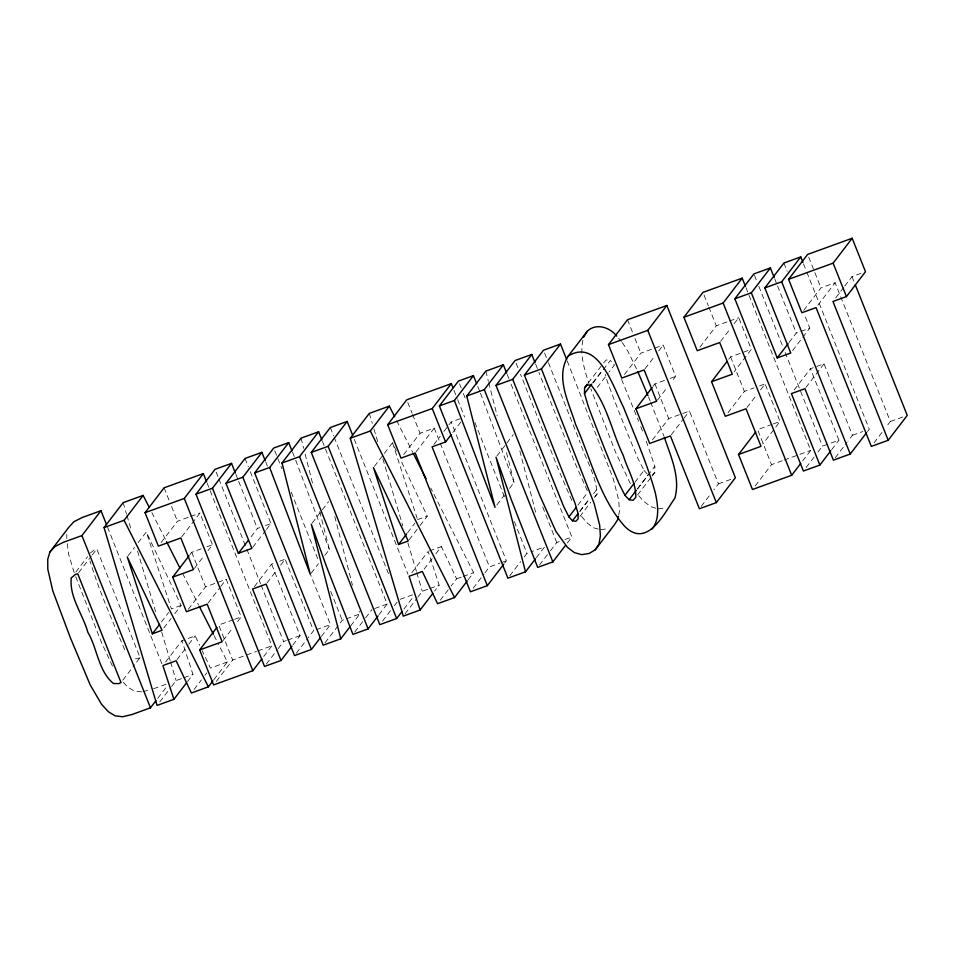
<?xml version="1.0" encoding="UTF-8"?>
<svg xmlns="http://www.w3.org/2000/svg" width="955" height="955" viewBox="0 0 955 955"><rect width="100%" height="100%" fill="white"/><g stroke="black" fill="none" stroke-linecap="round" stroke-linejoin="round"><path stroke-width="0.72" stroke-dasharray="4.78 3.58" d="M594.416 497.507L597.138 493.95C596.051 475.029 585.009 458.006 579.255 440.171M618.721 515.175L619.437 511.128L618.733 500.325L613.325 478.992L567.115 360.656M582.932 340.183C579.613 354.759 584.52 369.657 588.937 383.48M75.827 572.033L87.621 556.634M78.668 572.642L91.37 556.049M92.277 554.867L96.813 548.946L140.075 657.661L135.538 663.582M128.161 555.715L134.512 547.418M138.141 542.679L146.306 532.019L181.092 605.41L174.741 613.707M161.097 542.571L177.427 521.251L189.317 516.93M181.748 536.794L199.893 513.098L212.488 544.756L207.951 550.677M189.938 554.64L191.752 552.265L201.433 548.767M194.343 568.44L204.322 555.416M161.419 621.956L168.677 612.477M122.837 680.175L134.631 664.776M163.854 627.924L171.112 618.446M188.266 609.338L205.504 586.836L226.24 579.315L241.197 616.894L236.661 622.815M251.07 536.746L257.42 528.461L260.13 527.47M208.095 602.999L219.889 587.6M220.796 586.418L226.24 579.315M252.8 547.239L265.502 530.658M266.409 529.476L270.945 523.555L248.897 468.153M165.621 662.006L181.951 640.686L195.19 635.875L199.643 645.282M177.045 659.571L187.932 645.353M188.839 644.171L195.19 635.875M157.73 698.344L166.803 686.502M159.795 701.877L170.682 687.66M171.59 686.478L176.126 680.557L182.608 678.205M254.376 586.645L271.614 564.13L274.324 563.152M187.526 681.548L192.97 674.445L181.951 640.686M312.201 523.018L328.532 501.685M267.006 582.92L276.986 569.896M280.615 565.157L285.151 559.224L313.586 630.706L308.143 637.809M223.052 640.59L233.032 627.554M194.104 689.438L201.362 679.96M204.991 675.221L206.805 672.845M374.36 466.422L383.433 454.58M384.34 453.398L392.505 442.738L393.77 445.4M213.813 679.721L227.421 661.946L218.062 643.443M216.331 681.369L232.662 660.048L256.477 651.417M311.211 573.155L318.469 563.677M324.819 555.392L329.356 549.471L319.436 510.424M403.726 454.568L420.057 433.248L434.239 428.103L439.706 441.855M416.094 451.799L434.239 428.103M263.723 656.491L271.889 645.831L209.372 488.733M433.904 444.493L440.255 436.196M443.884 431.457L451.142 421.979L461.922 418.075M266.35 664.083L277.237 649.878M278.144 648.684L283.587 641.581L286.333 640.59M452.825 432.496L462.805 419.46M292.803 645.079L300.061 635.612L271.614 564.13M296.348 653.208L307.235 638.99M321.369 636.436L330.442 624.594L310.697 574.982M407.606 532.675L414.864 523.197M324.998 642.822L342.236 620.308L344.934 619.329M409.134 539.826L419.114 526.79M420.021 525.608L427.279 516.13L400.718 460.083M350.76 625.776L359.832 613.934L359.092 611.069M354.759 632.019L364.738 618.995M365.646 617.813L371.996 609.517M496.934 456.013L506.007 444.171M506.914 442.989L513.265 434.692M379.004 614.674L387.169 604.014L324.652 446.928M411.808 572.725L428.138 551.405L439.157 585.164L434.62 591.085M382.537 621.096L390.702 610.436M394.331 605.697L397.053 602.139M424.151 569.108L432.317 558.436M435.946 553.709L441.389 546.594L456.621 578.826L451.178 585.94M403.917 609.063L412.99 597.221M405.075 613.779L416.869 598.379M417.777 597.197L422.313 591.264L428.795 588.925M588.232 382.979L601.841 365.216M496.851 504.98L504.109 495.502M509.552 488.399L514.088 482.466L505.637 449.22M592.649 382.907L602.629 369.872M593.091 382.979L610.329 360.477L614.495 364.917L609.051 372.02M597.257 387.42L608.144 373.202M440.291 600.146L450.271 587.122M624.498 374.503L640.829 353.183L663.2 345.065L675.663 376.389L671.126 382.31M468.165 579.769L473.608 572.666L430.8 488.077M473.143 588.232L484.03 574.015M484.937 572.833L489.473 566.912L499.871 563.14M645.055 368.761L655.035 355.738M658.663 350.998L663.2 345.065M504.562 563.152L506.377 560.788L451.142 421.979M653.125 386.274L654.939 383.91L664.608 380.4M509.731 575.817L520.618 561.612M524.247 556.872L526.969 553.315L529.679 552.336M536.4 557.589L544.565 546.929L531.028 551.847M657.518 400.085L667.497 387.05M577.978 505.064L587.05 493.222M699.955 347.143L716.286 325.822L728.176 321.513M579.745 511.319L589.724 498.283M579.96 511.45L589.939 498.415M593.568 493.675L597.197 488.936M539.491 565.026L549.471 552.002M550.378 550.808L556.729 542.524L559.487 541.521M579.9 516.452L590.787 502.235M720.607 341.365L730.587 328.341M734.216 323.602L738.752 317.669L751.346 349.327L734.109 371.829M567.365 542.941L571.902 537.02L509.385 379.935M652.396 439.909L668.727 418.577L689.462 411.056L718.447 483.875L713.91 489.796M728.796 359.211L730.611 356.848L751.346 349.327M634.932 482.275L644.004 470.421L637.988 458.555A1791.401 1730.723 37.4 0 1 607.273 381.343L605.195 374.312M671.317 434.752L683.112 419.352M684.019 418.171L689.462 411.056M637.283 489.079L648.17 474.862M637.606 488.817L654.843 466.303L645.449 438.775M637.606 494.905L651.215 477.142M652.122 475.948L654.843 472.403L654.843 466.303M803.692 310.375L820.93 287.873L835.112 282.728L890.358 421.525L885.822 427.446M728.032 412.727L744.363 391.407L754.044 387.897M789.021 342.511L796.279 333.032L809.804 328.126L804.289 314.279M817.874 305.23L835.112 282.728M746.953 407.582L756.933 394.546M760.562 389.807L765.098 383.886L780.056 421.465L762.818 443.98M792.566 350.628L809.804 328.126M835.685 297.924L843.85 287.252M844.757 286.07L852.015 276.592L864.144 272.199M701.209 506.377L710.281 494.535M794.142 390.034L810.473 368.714L823.998 363.807L852.445 435.277L847.909 441.198M805.853 387.503L823.998 363.807M755.19 485.952L771.521 464.631L782.73 460.561M802.57 461.062L810.735 450.402L748.231 293.316M806.115 467.484L814.281 456.824M817.91 452.085L822.446 446.152L838.92 440.183L810.473 368.714M831.662 449.662L838.92 440.183M835.207 457.779L847.001 442.38M867.474 431.541L869.289 429.165L806.784 272.079M874.028 442.845L882.193 432.185M652.193 475.387L654.843 472.403M594.941 496.409L597.138 493.95M603.656 362.84L606.353 359.928L610.329 360.477M90.343 553.088L94.473 549.543L96.813 548.946M140.075 657.661L137.735 658.771L132.506 658.616M190.642 516.452L199.893 513.098M729.501 321.023L738.752 317.669M670.135 378.395L675.663 376.389M206.96 546.761L212.488 544.756M265.538 525.513L270.945 523.555M759.571 385.892L765.098 383.886M279.731 561.194L285.151 559.224M181.092 605.41L171.399 608.932L146.306 532.019M417.586 519.639L427.279 516.13M233.271 619.771L218.731 625.036L232.662 660.048M234.584 619.294L241.197 616.894M772.117 424.342L757.59 429.619L771.521 464.631M773.443 423.865L780.056 421.465M429.464 550.916L441.389 546.594M153.6 688.722L166.874 683.911M183.897 677.728L192.97 674.445M227.421 661.946L210.434 668.106L202.174 650.653M257.874 650.904L271.889 645.831M287.706 640.089L300.061 635.612M316.177 629.763L330.442 624.594M346.295 618.84L359.832 613.934M374.754 608.514L387.169 604.014M400.157 599.298L413.121 594.607M430.084 588.447L439.157 585.164M456.621 578.826L461.85 576.927M463.151 576.462L473.608 572.666M501.172 562.674L506.377 560.788M565.002 539.515L571.902 537.02M718.447 483.875L731.47 479.147M784.127 460.047L810.735 450.402M852.445 435.277L862.807 431.517M890.358 421.525L903.346 416.81M142.975 691.551L150.938 689.689M600.659 529.774L608.275 528.569M658.079 508.908L665.146 507.941M141.65 691.862L134.154 690.978L127.481 686.884L122.586 681.56M598.248 529.094L593.437 527.745L586.358 522.325L580.103 514.494M655.691 508.167L650.916 506.699L643.622 501.315L637.092 493.795M644.004 470.421L647.335 473.978M618.613 338.273L621.43 341.52M622.374 342.594L628.056 351.547L637.248 370.373M112.475 666.089L101.385 642.261L74.609 573.848M571.83 500.504L558.806 470.481L520.523 374.276M630.372 483.708L615.951 453.1L590.835 388.828M587.313 490.763L574.719 462.399L538.918 372.462M396.695 420.666L412.751 452.384M151.845 512.584L165.884 540.351M182.608 573.394L198.664 605.112M214.039 635.517L217.394 642.118M124.687 649.675C112.26 620.523 99.213 591.312 90.009 560.955M394.391 446.737L396.289 450.736M621.621 379.469L638.62 421.239M648.445 396.85L650.092 400.873M650.641 402.222L663.844 435.91M852.015 276.592L854.749 283.468M808.694 257.098L820.93 287.873M803.489 263.807L806.235 270.695M783.9 263.031L787.207 271.339M774.78 279.015L776.988 284.554M777.537 285.939L796.279 333.032M754.45 275.291L756.635 280.806M758.831 286.309L782.957 346.94M785.153 352.455L822.446 446.152M746.034 287.801L747.681 291.932M730.611 356.848L744.363 391.407M704.038 295.059L708.3 305.755M708.825 307.092L716.286 325.822M654.939 383.91L668.727 418.577M627.53 319.746L632.843 333.116M634.98 338.464L640.829 353.183M640.769 426.646L643.407 433.391M544.565 352.992L547.872 361.3M548.421 362.685L578.706 438.787M535.624 364.153L538.369 371.077M516.154 363.282L518.338 368.773M507.189 374.42L508.836 378.55M556.729 542.524L541.533 503.989M477.751 386.453L479.911 391.86M480.449 393.209L514.088 482.466M459.522 383.826L461.17 387.957M463.354 393.472L465.551 398.987M474.874 422.408L505.028 498.2M514.351 521.621L526.969 553.315M453.971 390.332L457.159 398.366M457.696 399.703L464.619 417.096M440.255 443.227L489.473 566.912M407.809 402.485L412.071 413.181M412.608 414.518L420.057 433.248M354.293 439.336L408.036 574.373M330.323 427.53L333.605 435.79M334.155 437.175L388.995 574.97M322.456 441.413L324.103 445.555M292.481 452.085L295.179 458.854M295.716 460.214L329.356 549.471M274.777 450.82L281.916 468.738M291.239 492.159L318.648 561.062M330.717 591.372L342.236 620.308M265.729 461.993L267.376 466.124M245.041 458.46L248.348 466.768M235.921 474.444L238.129 479.983M238.678 481.368L257.42 528.461M216.14 472.092L218.325 477.607M218.874 478.98L246.294 547.884M246.844 549.256L260.56 583.708M261.109 585.081L283.587 641.581M207.175 483.218L208.823 487.36M191.752 552.265L205.504 586.836M164.117 487.802L169.441 501.184M171.566 506.532L177.427 521.251M107.557 527.232L162.398 665.038M74.156 572.534L68.557 554.127L66.826 540.076M392.505 442.738L417.132 518.243M369.31 413.384L372.271 423.351M373.966 429.046L377.786 441.855M382.871 458.925L402.807 525.811M407.892 542.882L416.38 571.353M416.798 572.773L422.313 591.264M123.123 502.676L126.514 514.053M126.931 515.485L131.599 531.135M137.532 551.059L156.62 615.092M161.705 632.174L170.193 660.633M170.611 662.054L176.126 680.557M519.866 450.951L536.459 515.413M334.763 516.512L352.455 585.284M485.797 371.137L488.375 381.26M488.745 382.704L497.197 415.962M301.064 438.142L303.642 448.253M305.111 454.043L313.192 485.844M66.802 534.406L66.826 538.656"/><path stroke-width="1.43" d="M584.603 387.718L587.301 384.805L591.276 385.354C607.368 405.481 612.167 432.627 623.328 455.571C627.435 469.347 636.102 482.55 635.791 497.28L633.141 500.265L629.118 499.74L624.952 495.299L618.936 483.433A1791.401 1730.723 37.4 0 1 588.22 406.221L584.484 393.567L584.603 387.718L587.325 384.161M618.482 516.512L617.992 519.21L614.304 524.916L595.252 549.793L589.223 553.434L581.607 554.652L574.385 552.611L567.306 547.191L555.87 531.314L539.754 495.358L496.003 385.402L515.055 360.524L531.768 354.472L535.063 362.769M106.459 524.486L100.979 510.698L82.393 517.443L73.929 521.705L68.951 527.112L49.899 551.99L47.75 559.284L47.798 569.204L52.788 590.882L70.563 638.25L90.2 684.89L101.564 704.312L108.428 711.762L115.101 715.856L122.598 716.739L131.886 714.567L150.472 707.822L155.916 700.719M652.05 529.058C660.192 518.792 657.804 504.622 655.285 492.744C647.084 463.33 634.693 435.289 623.376 406.985C613.731 388.172 598.212 337.39 568.261 356.048C554.783 377.177 569.264 403.249 575.579 424.414C590.823 458.567 599.346 497.531 624.57 526.193C646.989 549.018 663.785 514.1 674.946 497.985C680.521 477.237 670.78 456.562 664.322 437.247M583.505 337.306L587.313 331.17C596.218 322.73 609.959 327.314 616.727 336.112M595.252 549.793L598.94 544.087L600.385 536.006L599.68 525.202L594.261 503.87L541.449 368.928L560.501 344.051L566.554 359.271M49.899 551.99L54.877 546.582L63.34 542.321L81.927 535.576L100.979 510.698M186.619 682.73L173.917 699.323L157.074 705.435L104.059 527.554L123.123 502.676L143.155 495.406L149.171 507.308M104.059 527.554L124.102 520.284L143.155 495.406M261.909 658.855L252.836 670.697L213.61 684.926L199.679 649.913L222.145 641.772L207.187 604.193L186.452 611.713L172.7 577.142L193.435 569.622L180.841 537.975L158.375 546.117L145.065 512.68L164.117 487.802L203.343 473.573L206.626 481.845M145.065 512.68L184.291 498.45L203.343 473.573M291.896 646.272L281.009 660.478L264.535 666.459L195.99 494.213L215.042 469.335L231.516 463.354L235.372 473.059M195.99 494.213L212.464 488.232L231.516 463.354M212.464 488.232L238.368 553.327L251.893 548.421L225.989 483.326L245.041 458.46L261.897 452.348L265.18 460.608M225.989 483.326L242.845 477.225L261.897 452.348M172.7 577.142L189.03 555.822M349.852 626.958L340.78 638.811L323.184 645.186L254.639 472.94L273.691 448.062L288.708 442.619L291.944 450.736M254.639 472.94L269.656 467.496L288.708 442.619M269.656 467.496L310.303 574.349L282.012 463.008L301.064 438.142L318.624 431.767L321.907 440.04M152.346 633.81L162.04 630.288L127.254 556.896L152.346 633.81L159.604 624.331M282.012 463.008L299.56 456.645L318.624 431.767M402.103 611.427L396.659 618.542L379.815 624.654L311.27 452.407L330.323 427.53L347.166 421.418L352.658 435.194M238.368 553.327L248.348 540.303M311.27 452.407L328.114 446.295L347.166 421.418M432.806 593.449L420.105 610.03L403.261 616.142L350.258 438.261L369.31 413.384L389.342 406.126L394.69 416.702M199.679 649.913L216.916 627.411M350.258 438.261L370.289 431.003L389.342 406.126M503.655 564.333L487.325 585.666L470.421 591.79L415.186 452.98L401.005 458.125L387.694 424.689L406.746 399.811L451.309 383.647L452.909 387.658M173.917 699.323L162.899 665.563L176.138 660.753L191.382 692.984L208.369 686.824L212.905 680.903M387.694 424.689L432.257 408.525L451.309 383.647M535.492 558.782L525.513 571.806L507.917 578.193L439.372 405.947L458.424 381.069L473.441 375.625L476.676 383.743M439.372 405.947L454.389 400.491L473.441 375.625M454.389 400.491L495.036 507.344L466.744 396.015L485.797 371.137L503.357 364.774L506.639 373.047M466.744 396.015L484.304 389.652L503.357 364.774M487.325 585.666L432.09 446.856L445.567 441.974L451.011 434.859M496.003 385.402L512.716 379.35L531.768 354.472M281.009 660.478L252.562 589.008L266.099 584.102L294.534 655.572L311.39 649.472L320.462 637.618M512.716 379.35L563.76 506.711L568.905 516.906L572.487 520.797L575.889 521.287L578.085 518.828L578.145 513.814L574.934 502.975L524.414 375.1L543.467 350.222L560.501 344.051M398.533 544.517L408.227 541.008L373.453 467.616L398.533 544.517L406.699 533.857M568.261 356.048L587.313 331.17M340.78 638.811L311.294 524.2L326.359 566.16L352.944 634.395L368.117 628.891L378.096 615.868M635.887 408.788L656.61 401.267L644.148 369.943L621.777 378.061L608.478 344.624L627.53 319.746L666.841 305.481L735.386 477.727L716.334 502.605L699.394 508.752L670.41 435.934L649.675 443.454L635.887 408.788L652.217 387.455M584.484 393.567L591.742 384.089M608.478 344.624L647.788 330.358L666.841 305.481M420.105 610.03L409.086 576.271L422.337 571.472L437.569 603.703L454.556 597.543L467.258 580.962M800.756 463.426L791.683 475.28L752.468 489.497L738.537 454.496L761.004 446.343L746.046 408.764L725.311 416.285L711.559 381.725L732.294 374.205L719.7 342.547L697.234 350.7L683.923 317.251L702.976 292.373L742.19 278.156L745.485 286.416M683.923 317.251L723.138 303.033L742.19 278.156M830.755 450.844L819.867 465.061L803.394 471.03L734.849 298.784L753.901 273.906L770.375 267.937L774.23 277.63M568.905 516.906L576.163 507.427M572.487 520.797L577.93 513.683M734.849 298.784L751.322 292.815L770.375 267.937M525.513 571.806L496.027 457.206L511.092 499.155L537.677 567.401L552.85 561.898L565.551 545.317M751.322 292.815L777.227 357.91L790.752 353.004L764.848 287.909L783.9 263.031L800.744 256.919L802.94 262.434M764.848 287.909L781.691 281.797L800.744 256.919M788.579 279.302L807.632 254.424L852.182 238.261L865.493 271.709L846.44 296.587L832.963 301.47L888.198 440.279L871.306 446.403L816.059 307.606L801.878 312.739L788.579 279.302L833.13 263.138L852.182 238.261M711.559 381.725L726.982 361.587M624.952 495.299L634.025 483.457M629.118 499.74L636.376 490.261M777.227 357.91L788.114 343.693M738.537 454.496L755.775 431.982M819.867 465.061L791.42 393.591L804.946 388.685L833.393 460.155L850.237 454.043L866.567 432.722M888.198 440.279L907.25 415.401L855.298 284.841M524.414 375.1L541.449 368.928M413.42 453.709L426.121 478.825M370.289 431.003L454.556 597.543M166.564 541.664L179.934 568.106M199.332 606.437L213.371 634.192M124.102 520.284L208.369 686.824M637.821 371.674L647.908 395.513M833.13 263.138L846.44 296.587M781.691 281.797L850.237 454.043M723.138 303.033L791.683 475.28M647.788 330.358L716.334 502.605M484.304 389.652L552.85 561.898M432.257 408.525L445.567 441.974M328.114 446.295L396.659 618.542M299.56 456.645L368.117 628.891M242.845 477.225L311.39 649.472M184.291 498.45L252.836 670.697M81.927 535.576L150.472 707.822M71.291 577.954C69.047 596.959 82.894 614.351 87.836 632.246C97.338 648.302 98.329 671.162 113.442 683.494L118.683 683.649L121.022 682.538L77.761 573.824L75.421 574.409L71.291 577.954"/></g></svg>
